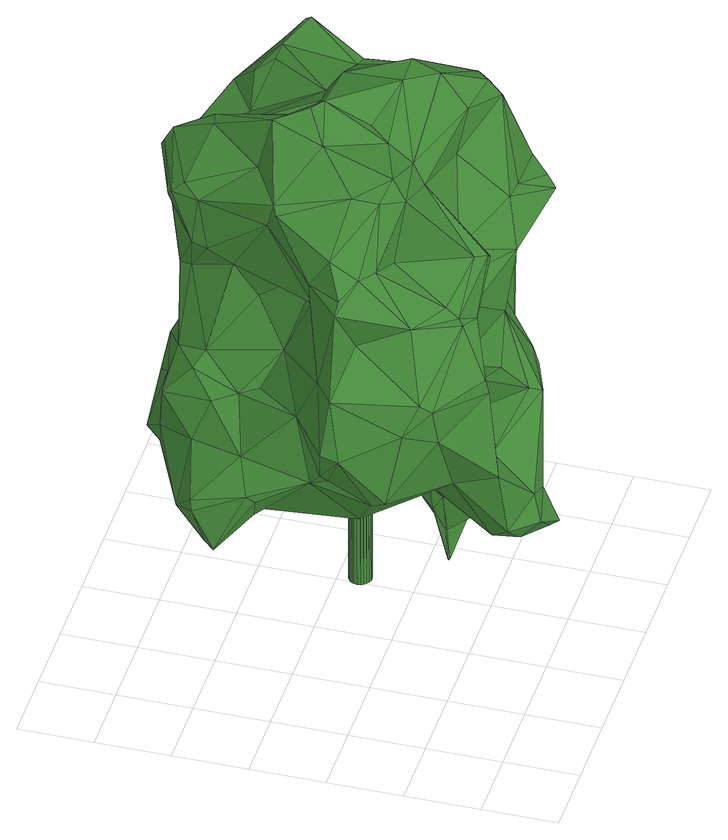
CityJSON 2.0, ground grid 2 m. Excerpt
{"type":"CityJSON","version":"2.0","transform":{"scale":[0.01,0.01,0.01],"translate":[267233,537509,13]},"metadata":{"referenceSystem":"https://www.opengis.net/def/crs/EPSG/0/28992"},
"CityObjects":{
"tree1":{"type":"SolitaryVegetationObject","attributes":{"gtid":243,"crown_width_m":10.8,"crown_median_z":21.7,"crown_r50_m":0.354,"crown_porosity":0.883,"trunk_H_m":8.31,"trunk_DBH_m":0.603,"trunk_radius_m":0.302,"trunk_base_height_m":13.39,"original_gtid":"243"},"geometry":[{"type":"Solid","lod":"3","boundaries":[[[[0,1,2]],[[3,4,5]],[[6,7,8]],[[9,10,11]],[[12,13,14]],[[15,16,17]],[[18,19,20]],[[21,22,23]],[[24,25,21]],[[26,27,28]],[[29,30,31]],[[32,33,34]],[[35,36,37]],[[38,39,40]],[[41,25,42]],[[43,44,45]],[[46,47,48]],[[25,24,42]],[[49,50,51]],[[52,53,54]],[[55,56,6]],[[57,58,59]],[[60,61,62]],[[63,64,65]],[[66,63,67]],[[66,67,68]],[[69,70,71]],[[72,73,11]],[[74,73,72]],[[75,76,77]],[[75,78,76]],[[79,3,80]],[[18,81,61]],[[3,5,82]],[[3,83,80]],[[84,85,86]],[[87,53,88]],[[77,89,90]],[[91,92,93]],[[94,95,96]],[[97,92,91]],[[94,33,89]],[[90,89,98]],[[1,0,11]],[[33,32,98]],[[99,33,94]],[[88,100,87]],[[90,101,77]],[[77,101,75]],[[59,58,100]],[[98,89,33]],[[102,2,1]],[[94,89,76]],[[76,89,77]],[[82,103,91]],[[104,105,106]],[[107,108,109]],[[110,111,112]],[[113,114,115]],[[116,117,118]],[[119,120,121]],[[122,123,61]],[[124,125,126]],[[94,76,95]],[[114,80,83]],[[127,91,93]],[[3,128,83]],[[129,130,131]],[[62,132,60]],[[61,81,122]],[[24,74,42]],[[133,134,135]],[[84,86,127]],[[136,127,86]],[[21,25,22]],[[41,40,25]],[[130,137,131]],[[25,40,22]],[[40,23,22]],[[138,117,116]],[[138,139,117]],[[63,66,13]],[[69,140,141]],[[61,123,62]],[[84,127,93]],[[69,142,70]],[[5,143,103]],[[82,127,128]],[[120,119,144]],[[120,144,118]],[[145,146,133]],[[147,148,9]],[[149,9,148]],[[95,78,150]],[[95,150,96]],[[101,151,75]],[[129,152,153]],[[129,153,154]],[[122,155,156]],[[157,158,105]],[[159,146,145]],[[159,160,146]],[[161,162,51]],[[163,164,8]],[[165,166,167]],[[168,6,56]],[[157,169,158]],[[44,158,169]],[[99,34,33]],[[154,153,170]],[[119,110,144]],[[114,136,86]],[[168,56,141]],[[168,141,171]],[[82,91,127]],[[172,0,2]],[[5,103,82]],[[173,174,175]],[[159,145,176]],[[159,176,160]],[[24,102,1]],[[3,82,128]],[[133,135,177]],[[69,71,140]],[[111,178,162]],[[85,179,180]],[[181,164,108]],[[53,182,88]],[[141,140,183]],[[141,183,171]],[[184,50,49]],[[185,147,19]],[[186,184,49]],[[179,184,186]],[[187,188,138]],[[40,39,189]],[[51,162,49]],[[178,49,162]],[[190,191,28]],[[190,28,27]],[[176,192,193]],[[194,12,195]],[[196,197,189]],[[183,140,71]],[[162,198,111]],[[78,95,76]],[[199,200,201]],[[172,2,202]],[[124,203,204]],[[144,205,181]],[[115,86,206]],[[68,32,34]],[[207,208,180]],[[177,209,154]],[[131,210,129]],[[99,211,34]],[[162,161,198]],[[115,114,86]],[[154,133,177]],[[145,133,154]],[[109,212,213]],[[109,213,60]],[[99,214,215]],[[94,214,99]],[[216,217,218]],[[163,217,216]],[[57,219,134]],[[211,99,220]],[[114,113,221]],[[222,114,221]],[[30,75,31]],[[207,180,179]],[[207,179,186]],[[43,223,44]],[[42,74,224]],[[145,154,170]],[[225,201,149]],[[57,59,219]],[[226,227,228]],[[64,226,228]],[[191,209,177]],[[208,229,188]],[[44,223,106]],[[44,106,158]],[[158,106,105]],[[230,47,192]],[[230,192,152]],[[201,231,199]],[[143,5,4]],[[26,88,27]],[[129,232,152]],[[13,233,234]],[[194,233,13]],[[20,19,202]],[[235,148,147]],[[72,35,74]],[[134,35,72]],[[195,157,232]],[[155,122,81]],[[84,93,236]],[[41,196,38]],[[35,134,146]],[[146,237,35]],[[238,134,72]],[[15,212,16]],[[132,239,60]],[[109,60,239]],[[108,164,240]],[[216,108,240]],[[74,35,37]],[[217,231,218]],[[134,219,135]],[[179,85,84]],[[123,132,62]],[[11,149,241]],[[183,242,171]],[[136,128,127]],[[201,218,231]],[[40,41,38]],[[79,126,4]],[[165,167,243]],[[165,243,71]],[[161,51,244]],[[53,90,182]],[[27,88,182]],[[211,13,66]],[[243,245,183]],[[242,183,245]],[[246,247,187]],[[170,248,176]],[[165,71,70]],[[165,70,249]],[[225,218,201]],[[148,218,225]],[[250,251,222]],[[60,185,61]],[[252,185,60]],[[79,4,3]],[[145,170,176]],[[47,46,253]],[[135,28,191]],[[240,163,216]],[[17,148,254]],[[235,213,255]],[[235,60,213]],[[11,10,149]],[[203,126,41]],[[41,126,196]],[[11,172,9]],[[194,13,12]],[[90,98,182]],[[225,149,148]],[[147,9,172]],[[9,149,10]],[[256,190,27]],[[119,178,111]],[[119,121,178]],[[116,132,246]],[[230,48,47]],[[91,125,97]],[[97,125,124]],[[160,97,204]],[[64,190,65]],[[40,257,23]],[[40,189,257]],[[219,28,135]],[[24,73,74]],[[123,122,156]],[[244,258,249]],[[214,94,96]],[[155,257,189]],[[155,81,257]],[[134,133,146]],[[209,190,64]],[[209,191,190]],[[150,245,96]],[[243,96,245]],[[201,241,149]],[[201,200,241]],[[246,123,156]],[[116,246,138]],[[138,246,187]],[[132,123,246]],[[202,102,20]],[[199,29,52]],[[21,102,24]],[[58,54,100]],[[91,103,125]],[[66,34,211]],[[27,182,67]],[[147,172,202]],[[202,2,102]],[[143,4,126]],[[85,206,86]],[[259,43,45]],[[169,157,195]],[[238,57,134]],[[54,58,200]],[[241,57,11]],[[87,100,54]],[[173,92,193]],[[256,63,190]],[[63,65,190]],[[252,147,185]],[[104,48,105]],[[88,59,100]],[[195,12,259]],[[118,117,120]],[[255,212,15]],[[240,164,163]],[[26,59,88]],[[144,260,118]],[[50,261,51]],[[70,161,244]],[[70,244,249]],[[50,262,261]],[[184,262,50]],[[142,56,55]],[[141,56,69]],[[187,247,115]],[[69,56,142]],[[97,193,92]],[[249,258,259]],[[42,224,41]],[[255,15,235]],[[37,263,224]],[[237,36,35]],[[24,1,73]],[[11,73,1]],[[246,156,247]],[[247,156,264]],[[110,205,144]],[[55,265,142]],[[54,53,87]],[[150,266,245]],[[36,204,203]],[[203,263,36]],[[196,39,38]],[[23,257,20]],[[23,20,21]],[[148,235,254]],[[185,18,61]],[[171,242,267]],[[21,20,102]],[[18,20,81]],[[257,81,20]],[[223,258,106]],[[67,63,256]],[[67,256,27]],[[245,266,267]],[[245,267,242]],[[110,112,205]],[[111,110,119]],[[160,193,97]],[[176,193,160]],[[164,268,269]],[[218,17,216]],[[270,181,205]],[[203,41,263]],[[229,271,139]],[[229,121,271]],[[230,152,232]],[[230,232,157]],[[204,97,124]],[[253,193,47]],[[44,169,45]],[[210,227,194]],[[226,194,227]],[[59,26,219]],[[52,54,200]],[[238,72,57]],[[11,57,72]],[[200,57,241]],[[106,258,104]],[[52,200,199]],[[199,231,217]],[[180,188,206]],[[173,193,253]],[[139,271,117]],[[263,37,36]],[[196,189,39]],[[220,167,166]],[[220,166,211]],[[112,111,198]],[[270,164,181]],[[270,268,164]],[[156,221,264]],[[155,221,156]],[[112,198,142]],[[265,112,142]],[[70,142,198]],[[70,198,161]],[[90,53,151]],[[101,90,151]],[[121,208,186]],[[108,212,109]],[[168,267,266]],[[37,224,74]],[[221,155,250]],[[186,208,207]],[[68,34,66]],[[41,224,263]],[[253,46,174]],[[32,182,98]],[[272,175,273]],[[272,273,236]],[[115,206,187]],[[84,273,179]],[[236,273,84]],[[179,273,184]],[[126,125,143]],[[180,206,85]],[[175,184,273]],[[125,103,143]],[[124,126,203]],[[13,234,63]],[[12,274,259]],[[175,275,262]],[[12,14,274]],[[253,174,173]],[[180,208,188]],[[250,197,251]],[[138,229,139]],[[229,208,121]],[[107,260,276]],[[195,259,45]],[[195,45,169]],[[83,136,114]],[[58,57,200]],[[213,212,255]],[[116,239,132]],[[168,277,6]],[[168,266,277]],[[116,107,239]],[[239,107,109]],[[43,258,223]],[[259,258,43]],[[278,214,96]],[[279,214,278]],[[279,215,214]],[[279,280,215]],[[151,53,31]],[[220,281,167]],[[8,30,163]],[[151,31,75]],[[163,30,217]],[[8,7,30]],[[7,78,30]],[[75,30,78]],[[199,217,30]],[[222,80,114]],[[155,189,250]],[[11,0,172]],[[222,197,80]],[[251,197,222]],[[115,221,113]],[[115,247,221]],[[247,264,221]],[[228,154,209]],[[104,174,46]],[[210,131,227]],[[104,262,174]],[[104,258,262]],[[261,262,258]],[[17,218,148]],[[55,269,265]],[[29,31,52]],[[128,136,83]],[[52,31,53]],[[167,278,243]],[[183,71,243]],[[243,278,96]],[[282,78,7]],[[258,244,283]],[[13,284,14]],[[236,92,173]],[[93,92,236]],[[107,276,108]],[[274,165,249]],[[68,67,182]],[[259,274,249]],[[165,274,14]],[[68,182,32]],[[235,15,254]],[[171,267,168]],[[17,254,15]],[[252,235,147]],[[202,19,147]],[[185,19,18]],[[252,60,235]],[[215,285,99]],[[63,234,64]],[[205,269,268]],[[205,265,269]],[[173,286,236]],[[175,286,173]],[[177,135,191]],[[26,28,219]],[[215,280,285]],[[276,181,108]],[[118,260,116]],[[116,260,107]],[[276,260,181]],[[181,260,144]],[[164,6,8]],[[205,112,265]],[[55,6,269]],[[193,192,47]],[[275,174,262]],[[175,174,275]],[[104,46,48]],[[209,64,228]],[[206,188,187]],[[138,188,229]],[[105,48,157]],[[230,157,48]],[[195,287,194]],[[49,288,186]],[[121,186,288]],[[272,286,175]],[[236,286,272]],[[282,277,266]],[[7,6,277]],[[204,36,289]],[[221,250,222]],[[146,289,237]],[[36,237,289]],[[205,268,270]],[[160,204,289]],[[160,289,146]],[[175,262,184]],[[189,197,250]],[[80,197,79]],[[126,79,197]],[[126,197,196]],[[228,227,137]],[[228,137,154]],[[164,269,6]],[[178,288,49]],[[121,288,178]],[[150,282,266]],[[150,78,282]],[[282,7,277]],[[64,233,226]],[[234,233,64]],[[216,16,108]],[[17,16,216]],[[278,167,281]],[[166,13,211]],[[226,233,194]],[[29,199,30]],[[227,131,137]],[[130,129,137]],[[154,137,129]],[[232,287,195]],[[129,210,287]],[[232,129,287]],[[210,194,287]],[[120,271,121]],[[120,117,271]],[[192,176,248]],[[192,248,152]],[[170,153,248]],[[153,152,248]],[[258,283,261]],[[166,165,284]],[[166,284,13]],[[165,14,284]],[[279,278,281]],[[212,108,16]],[[279,281,285]],[[279,285,280]],[[220,285,281]],[[99,285,220]],[[244,51,283]],[[261,283,51]],[[290,291,292]],[[290,292,293]],[[293,292,294]],[[293,294,295]],[[292,291,296]],[[292,296,294]],[[294,296,297]],[[294,297,295]],[[296,291,298]],[[296,298,297]],[[297,298,299]],[[297,299,295]],[[298,291,300]],[[298,300,299]],[[299,300,301]],[[299,301,295]],[[300,291,302]],[[300,302,301]],[[301,302,303]],[[301,303,295]],[[302,291,304]],[[302,304,303]],[[303,304,305]],[[303,305,295]],[[304,291,306]],[[304,306,305]],[[305,306,307]],[[305,307,295]],[[306,291,308]],[[306,308,307]],[[307,308,309]],[[307,309,295]],[[308,291,310]],[[308,310,309]],[[309,310,311]],[[309,311,295]],[[310,291,312]],[[310,312,311]],[[311,312,313]],[[311,313,295]],[[312,291,314]],[[312,314,313]],[[313,314,315]],[[313,315,295]],[[314,291,316]],[[314,316,315]],[[315,316,317]],[[315,317,295]],[[316,291,318]],[[316,318,317]],[[317,318,319]],[[317,319,295]],[[318,291,320]],[[318,320,319]],[[319,320,321]],[[319,321,295]],[[320,291,322]],[[320,322,321]],[[321,322,323]],[[321,323,295]],[[322,291,324]],[[322,324,323]],[[323,324,325]],[[323,325,295]],[[324,291,326]],[[324,326,325]],[[325,326,327]],[[325,327,295]],[[326,291,328]],[[326,328,327]],[[327,328,329]],[[327,329,295]],[[328,291,330]],[[328,330,329]],[[329,330,331]],[[329,331,295]],[[330,291,332]],[[330,332,331]],[[331,332,333]],[[331,333,295]],[[332,291,334]],[[332,334,333]],[[333,334,335]],[[333,335,295]],[[334,291,336]],[[334,336,335]],[[335,336,337]],[[335,337,295]],[[336,291,338]],[[336,338,337]],[[337,338,339]],[[337,339,295]],[[338,291,290]],[[338,290,339]],[[339,290,293]],[[339,293,295]]]]}]}
},
"vertices":[
[1057,612,1097],[997,706,1178],[986,647,1207],[540,1004,1424],[558,1012,1405],[534,1026,1383],[617,71,736],[769,124,693],[785,144,731],[1146,513,1097],[1171,518,1067],[1116,661,1043],[350,636,519],[562,500,548],[521,494,614],[930,138,1136],[884,166,1071],[920,217,1054],[1011,485,1360],[1020,479,1322],[974,635,1393],[1062,802,1402],[1044,804,1431],[1047,791,1436],[1074,828,1319],[1040,858,1363],[968,643,622],[973,603,489],[912,810,628],[1007,350,653],[895,223,661],[1008,344,621],[894,439,226],[878,423,208],[804,424,280],[945,847,991],[878,899,1086],[1034,954,1145],[870,888,1380],[893,840,1411],[937,835,1424],[905,951,1314],[1031,911,1298],[126,680,580],[82,772,484],[87,772,482],[246,824,820],[289,963,788],[212,865,717],[47,462,1039],[35,483,875],[42,439,857],[1017,410,683],[1119,521,595],[1148,563,646],[442,153,652],[443,44,543],[1001,635,835],[1094,607,690],[1071,624,660],[918,261,1400],[935,328,1447],[895,291,1458],[760,618,603],[645,795,634],[872,729,710],[695,462,505],[859,455,520],[874,451,341],[336,83,495],[311,218,639],[393,140,432],[1053,754,993],[995,762,1113],[1059,954,1145],[976,312,511],[877,291,366],[1000,331,367],[833,160,591],[552,965,1428],[539,897,1489],[923,467,1449],[408,972,1329],[504,889,1487],[329,703,1335],[298,671,1394],[316,683,1412],[1132,573,635],[1033,597,549],[944,362,241],[1053,391,376],[390,914,1194],[431,927,1091],[380,872,1189],[794,280,254],[801,241,368],[727,213,371],[449,961,1079],[961,421,256],[676,352,215],[1121,588,650],[1037,360,397],[983,661,1260],[473,999,1268],[153,722,736],[83,831,629],[90,691,661],[604,286,1144],[724,168,1077],[776,201,1199],[344,143,955],[184,234,951],[352,136,911],[489,634,1600],[452,724,1572],[429,586,1534],[549,357,1371],[460,204,1243],[482,174,1238],[366,207,1096],[361,216,1120],[259,311,1141],[813,465,1550],[787,383,1541],[539,973,1160],[495,996,1238],[654,1001,1318],[387,898,1330],[409,938,1362],[446,942,456],[495,925,420],[493,921,419],[787,311,1444],[796,933,739],[908,845,802],[909,840,729],[434,757,1430],[495,915,436],[391,362,1435],[370,387,1254],[401,69,435],[426,23,472],[317,102,678],[549,1038,1360],[420,186,1086],[746,916,746],[823,886,841],[1046,426,1193],[1058,398,1116],[1197,506,1037],[719,190,494],[1015,363,553],[388,1029,594],[580,1013,679],[634,992,634],[737,621,1531],[729,465,1544],[130,882,568],[75,826,600],[664,872,789],[589,938,918],[113,336,696],[129,298,901],[871,247,812],[661,182,930],[430,310,526],[597,360,418],[597,324,359],[529,47,503],[112,804,486],[587,1016,723],[535,5,400],[1125,521,1109],[352,867,892],[269,760,840],[330,660,952],[564,1019,759],[813,958,659],[160,262,984],[236,570,1247],[226,513,1337],[503,217,1054],[976,510,395],[524,27,389],[138,519,1020],[1004,442,1292],[140,475,1237],[410,401,1484],[366,423,1434],[766,674,1440],[907,809,627],[912,852,625],[432,988,741],[387,948,865],[406,704,485],[208,814,528],[761,868,1338],[591,838,1439],[209,226,841],[1086,273,785],[1120,406,850],[1116,399,871],[1023,500,1266],[714,1024,1150],[693,1005,1086],[398,168,910],[356,492,1444],[163,472,1268],[232,439,1287],[735,911,613],[466,867,472],[615,387,344],[921,123,1133],[841,199,1191],[737,282,248],[658,333,197],[910,222,965],[1004,255,817],[998,303,912],[923,742,688],[601,351,315],[550,617,1580],[559,679,1518],[92,667,648],[1011,945,1228],[1028,397,965],[448,799,527],[471,867,472],[605,835,622],[283,409,1283],[323,978,655],[1062,266,811],[337,981,595],[534,648,642],[601,624,648],[984,202,1176],[386,806,1150],[839,849,959],[938,667,912],[740,329,1334],[698,246,958],[1155,530,989],[558,42,398],[568,114,442],[121,374,677],[563,66,419],[557,389,1427],[553,452,1480],[495,1023,693],[229,437,543],[647,653,1502],[560,724,1462],[904,374,1220],[301,888,868],[966,209,1139],[939,150,1157],[927,612,584],[945,643,1394],[115,533,721],[175,675,566],[497,173,1224],[96,500,762],[161,581,885],[878,888,1146],[589,506,1497],[433,197,783],[596,96,523],[545,41,454],[592,172,803],[591,100,755],[468,249,889],[357,248,1151],[396,589,1168],[283,574,1153],[278,463,559],[294,711,848],[555,242,1117],[656,95,682],[585,309,270],[568,298,192],[569,300,188],[584,313,268],[683,163,599],[111,484,741],[562,397,516],[567,302,191],[442,757,1020],[405,781,552],[215,442,1097],[773,861,960],[655,545,39],[625,545,39],[654,553,39],[652,543,870],[651,551,870],[622,543,870],[651,560,39],[648,558,870],[646,566,39],[643,564,870],[640,571,39],[637,569,870],[633,574,39],[630,572,870],[625,575,39],[622,573,870],[617,574,39],[614,572,870],[610,571,39],[607,569,870],[604,566,39],[600,564,870],[599,560,39],[596,558,869],[596,553,39],[593,551,869],[595,545,39],[592,543,869],[596,537,39],[593,535,869],[599,530,39],[596,528,869],[604,524,39],[601,522,869],[610,519,39],[607,517,869],[617,516,39],[614,514,869],[625,515,39],[622,513,869],[633,516,39],[630,514,870],[640,519,39],[637,517,870],[646,524,39],[643,522,870],[651,530,39],[648,528,870],[654,537,39],[651,535,870]
]}
